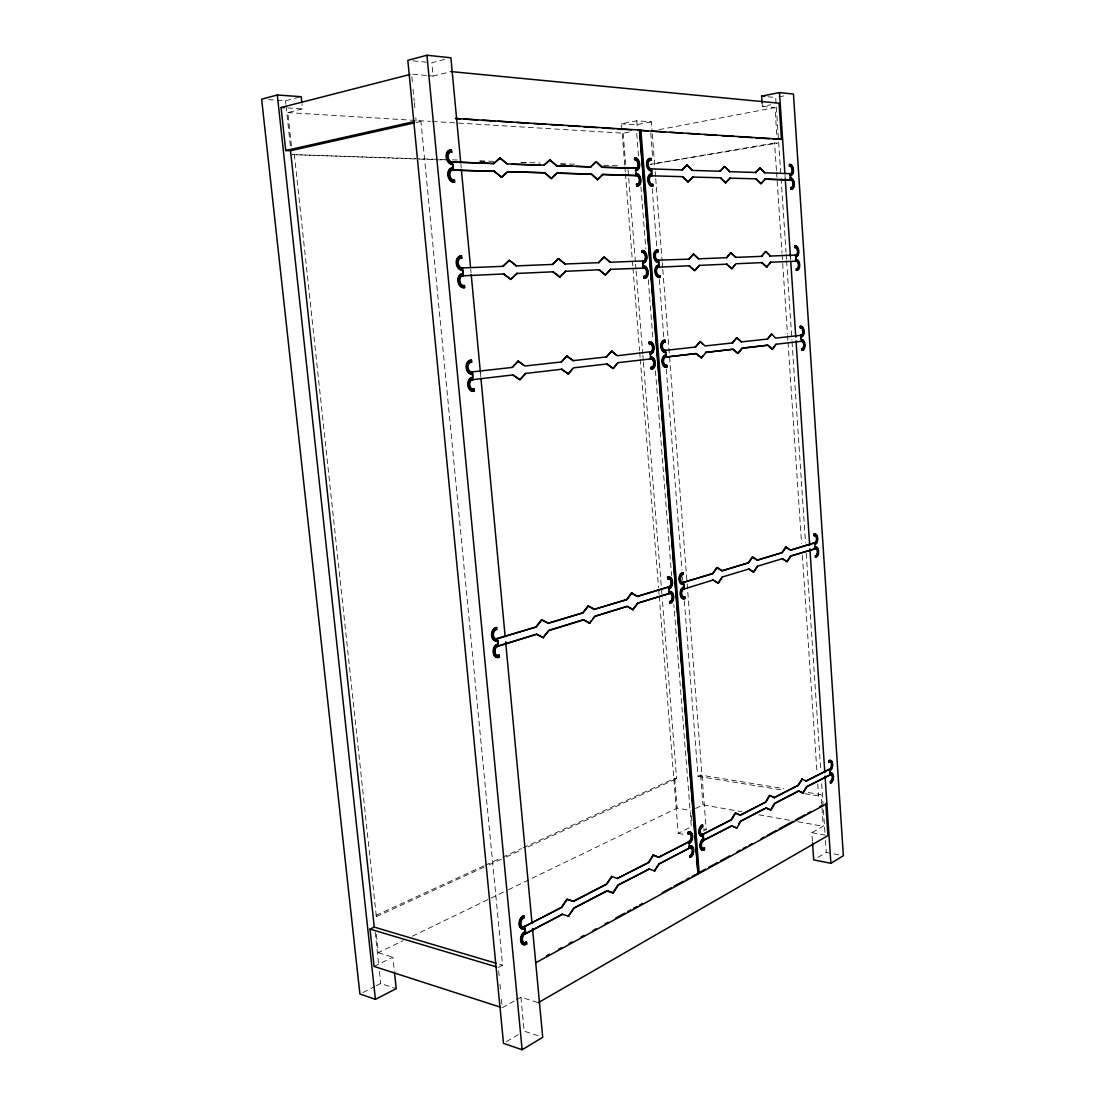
<?xml version="1.0" encoding="UTF-8"?>
<svg xmlns="http://www.w3.org/2000/svg" width="1105" height="1105" viewBox="0 0 1105 1105"><rect width="100%" height="100%" fill="white"/><g stroke="black" fill="none" stroke-linecap="round" stroke-linejoin="round"><path stroke-width="0.75" stroke-dasharray="5 3.75" d="M506.463 1041.614L521.201 1032.885M817.893 857.425L826.278 852.466L840.256 855.146M502.264 1007.774L515.179 1000.467M516.615 999.652L520.925 997.221L538.315 1002.663M812.424 841.195L811.844 832.687L823.225 826.25L821.098 794.633L805.821 792.147M498.355 967.428L502.568 965.176L420.95 121.426L416.143 121.136L415.825 117.779M804.992 793.763L818.57 795.973L821.098 794.633M703.291 831.029L706.206 829.524L687.697 590.774M362.882 992.497L374.761 986.503M376.252 985.743L380.7 983.491L396.212 988.644M659.243 596.272L678.208 833.336L691.385 826.692L673.884 604.78M374.07 966.433L392.869 957.206L394.278 970.439M695.528 808.473L702.946 804.827L741.897 811.761M376.349 934.374L378.324 952.662L403.09 940.673M412.386 936.184L506.822 890.492M508.369 889.746L677.116 808.1L691.081 810.656M684.34 600.982L698.001 776.304L700.625 775.075L783.763 788.569M483.893 865.85L374.388 916.073L376.349 916.653L487.388 865.602M485.454 865.132L501.09 857.95M502.665 857.245L521.436 848.626M522.996 847.908L674.741 778.307L676.619 778.624L662.213 597.971M488.949 864.884L504.584 857.701M506.159 856.983L521.795 849.786M528.052 846.913L676.619 778.624M268.46 99.63L285.518 100.804L299.648 97.116M444.528 59.435L431.806 62.75L433.077 76.065L450.937 71.576M291.43 146.205L287.797 112.6L302.521 108.898L302.038 104.326M415.936 122.558L420.95 121.426M445.564 159.59L292.328 154.603L445.329 160.045M624.726 165.073L621.424 123.843L636.756 120.804L651.342 121.854L652.143 132.158M651.342 121.854L636.066 124.837L621.424 123.843M778.914 96.895L786.995 95.32M432.262 121.467L623.165 133.194L632.737 131.343M762.091 102.986L762.326 106.425L770.682 104.823M659.036 129.672L774.964 107.586L777.133 139.769M774.591 142.987L650.348 164.369L777.354 143.153L774.591 142.987L776.442 170.488M479.708 161.275L488.3 161.579M520.966 162.739L527.831 162.988M560.497 164.148L567.376 164.396M452.442 159.838L459.321 160.087M479.943 160.833L493.686 161.33M521.187 162.311L540.096 162.988M560.718 163.733L577.915 164.355M603.689 165.28L617.446 165.764M287.797 112.6L430.549 121.357M287.673 107.945L302.521 108.898M426.461 75.458L411.585 74.076L412.4 82.488M428.118 75.61L433.077 76.065M762.326 106.425L774.964 107.586M412.966 60.844L428.381 62.405M767.865 96.743L775.682 97.53L780.973 176.634M698.001 776.304L782.92 790.158M758.845 814.786L791.028 820.518M797.81 821.719L823.225 826.25M811.844 832.687L826.333 835.325M702.918 828.902L706.206 829.524M678.208 833.336L686.481 834.966M499.28 964.195L502.568 965.176M378.324 952.662L392.869 957.206M538.08 1035.772L524.157 1031.145L520.925 997.221M294.317 154.161L376.349 916.653M285.518 100.804L285.891 104.229M286.071 105.942L290.505 147.076M375.161 932.081L378.67 964.637M379.416 971.502L380.7 983.491M413.049 89.201L414.195 100.969M414.347 102.654L415.162 111.053M498.673 970.798L499.17 975.839M499.985 984.237L500.634 990.964M501.449 999.362L502.112 1006.089M460.909 164.562L461.227 167.988M470.716 269.275L471.048 272.7M480.371 372.261L480.855 377.413M636.756 120.804L637.392 128.829M691.481 815.78L692.02 822.603M636.742 133.443L638.635 157.532M640.941 186.773L645.817 248.694M648.262 279.662L653.014 339.87M655.445 370.838L671.591 575.539M628.027 169.576L635.444 262.479M635.582 264.206L635.997 269.371M636.135 271.084L642.723 353.669M642.861 355.382L643.262 360.548M643.4 362.274L662.075 596.258M623.165 133.194L625.817 166.468M674.741 778.307L677.116 808.1M624.864 166.786L625.278 171.938M625.416 173.665L632.834 266.429M632.972 268.142L639.574 350.603M639.712 352.315L640.127 357.481M640.265 359.194L658.552 587.68M658.691 589.393L659.105 594.545M652.282 133.871L655.072 169.949M655.21 171.662L655.61 176.814M655.735 178.54L662.13 260.987M662.268 262.7L662.668 267.852M662.793 269.565L687.034 582.183M687.172 583.896L687.559 589.062M650.776 132.931L652.572 156.178M700.625 775.075L702.946 804.827M652.212 188.444L656.895 248.597M659.312 279.537L663.856 337.978M666.274 368.918L681.937 570.042M682.476 576.907L682.738 580.346M781.097 178.361L786.056 252.299M786.166 254.026L786.511 259.178M786.622 260.904L791.926 340.009M792.036 341.721L805.531 542.928M806.222 553.246L820.739 769.923M821.664 783.68L825.007 833.557M825.463 840.435L826.278 852.466M776.553 172.2L781.995 252.962M782.105 254.689L787.437 333.724M787.547 335.45L787.893 340.602M788.017 342.315L801.553 543.37M802.368 555.401L816.954 771.925M817.769 783.942L818.57 795.973M785.006 175.446L785.241 178.886M790.407 256.332L790.641 259.772"/><path stroke-width="1.5" d="M653.262 350.727L652.682 352.081A6.008 3.716 86.5 0 1 649.878 353.835L650.348 353.807A6.008 3.716 86.5 0 0 653.152 352.053L653.732 350.699A6.008 3.716 86.5 0 0 653.221 344.263A6.008 3.716 86.5 0 0 649.409 341.928L649.063 343.655A4.323 2.68 86.5 0 1 652.337 346.335A4.323 2.68 86.5 0 1 651.246 351.694L617.294 355.727L611.521 351.086L606.369 356.943L612.004 351.059M638.814 167.559L638.22 168.858A6.216 3.771 81.6 0 1 635.334 170.225L635.817 170.142A6.229 3.757 81.6 0 0 638.704 168.775L639.298 167.477A6.229 3.757 81.6 0 0 638.773 160.833A6.229 3.757 81.6 0 0 634.85 157.891L634.505 159.728A4.475 2.707 81.6 0 1 637.861 162.932A4.475 2.707 81.6 0 1 636.742 168.25L601.852 167.311L595.913 161.717L590.609 166.924L575.816 166.413M803.183 793.155L798.874 791L774.867 803.515L770.958 810.089L765.931 807.852L770.503 810.006L774.412 803.446L798.432 790.918L803.183 793.155L806.747 786.912L831.319 774.329A3.674 1.906 -83.3 0 1 832.7 778.003A3.674 1.906 -83.3 0 1 830.656 781.594L830.753 782.975L830.214 781.525A3.674 1.906 -83.3 0 0 832.258 777.934A3.674 1.906 -83.3 0 0 830.877 774.26L829.758 774.605M802.741 793.086L806.305 786.843L830.836 774.343M773.997 797.63L798.031 785.227L802.216 778.956L798.487 785.296L774.453 797.7L769.453 795.434L765.516 802.009L740.019 815.145L735.198 812.962L731.027 819.8L702.214 834.662L731.482 819.882L735.668 813.045L740.488 815.228L765.958 802.078L769.909 795.503L774.453 797.7M738.817 823.86L740.474 821.126L764.439 808.639M736.786 828.046L731.938 825.905L702.697 840.822L731.482 825.808L736.786 828.046L740.93 821.208L766.387 807.935M658.994 863.627L654.436 870.975L659.464 863.723L690.252 847.632L659.464 863.723M653.594 855.09L648.815 862.563L617.294 878.475L648.345 862.466L653.124 854.994L658.939 857.342L690.432 840.836A4.199 2.431 -80.5 0 0 691.454 835.339A4.199 2.431 -80.5 0 0 688.415 834.026L687.835 832.383A5.829 3.37 -80.5 0 1 690.653 832.314M612.819 892.84L617.861 885.05L649.353 868.986L618.33 885.146L613.289 892.951L606.88 890.768L573.73 908.048L568.343 916.197L574.199 908.158L607.349 890.879L613.289 892.951M815.766 548.412L790.904 556.091L787.23 561.741L782.312 558.564L786.774 561.713L790.462 556.077L816.346 548.508A3.716 2.003 -87.9 0 1 817.755 552.583A3.716 2.003 -87.9 0 1 815.656 555.829L815.752 557.265L815.214 555.815A3.716 2.017 -87.9 0 0 817.313 552.555A3.716 2.017 -87.9 0 0 815.891 548.494L814.73 548.619M573.122 901.266L606.3 884.152L611.866 876.458L606.769 884.262L573.592 901.39L566.796 899.18L561.354 907.343L523.991 926.985M524.654 934.001L562.445 914.291L523.908 934.692A4.848 3.066 -75.4 0 0 522.61 941.018A4.848 3.066 -75.4 0 0 526.533 942.206L526.698 943.96A6.727 4.254 -75.4 0 1 522.099 943.435A6.727 4.254 -75.4 0 1 521.477 936.764L522.168 935.01A6.727 4.254 -75.4 0 1 525.538 931.708L524.723 928.076A6.727 4.282 -75.7 0 1 521.077 928.407L520.124 927.496A6.727 4.282 -75.7 0 1 519.488 920.81A6.727 4.282 -75.7 0 1 523.563 915.783L524.212 917.675A4.834 3.08 -75.7 0 0 520.869 922.634A4.834 3.08 -75.7 0 0 523.19 927.109L561.823 907.454L567.279 899.29L573.592 901.39M786.208 546.961L782.354 552.652L757.45 560.18L752.754 556.934L748.665 562.832L722.242 570.815L717.228 567.528L712.891 573.647L682.503 582.653L712.435 573.619L716.772 567.5L721.772 570.802L748.209 562.818L752.298 556.92L756.994 560.152L781.898 552.638L785.752 546.934L790.503 550.193L815.932 542.279A3.716 2.017 -88.2 0 0 816.761 537.513A3.716 2.017 -88.2 0 0 814.33 535.649L814.233 534.198A5.166 2.804 -88.2 0 1 817.092 535.704A5.166 2.804 -88.2 0 1 817.451 541.174L817.009 542.431A5.166 2.804 -88.2 0 1 814.896 544.309L814.454 544.282M757.436 566.216L753.845 572.141L748.651 568.923L753.375 572.114L757.436 566.216L782.768 558.591M722.242 577.031L718.402 583.178L712.905 579.904L717.946 583.164L722.242 577.031L749.107 568.937M592.971 618.565L594.725 616.259L627.046 606.327L632.834 609.684L637.571 603.109L670.169 593.261M632.834 609.684L638.055 603.137L670.058 593.247M496.684 639.008L535.759 627.005L541.45 619.781L548.052 623.303L582.667 612.833L587.984 605.913L594.145 609.38L626.48 599.601L631.452 592.943L637.488 596.451L670.252 586.299A4.213 2.583 -86.8 0 0 671.315 580.871A4.213 2.583 -86.8 0 0 668.166 578.854L667.558 577.197A5.857 3.591 -86.8 0 1 669.575 577.1M594.145 609.38L626.963 599.642L631.922 592.984M775.972 344.249L772.63 349.277L768.016 345.174L742.339 348.172L738.168 353.434L733.278 349.235L705.515 352.44L732.808 349.263L737.698 353.462L741.883 348.199L767.561 345.216L772.174 349.304L775.972 344.249L802.133 341.224M499.598 645.513L536.408 634.187L543.066 637.654L548.688 630.416L583.274 619.781L589.476 623.192L591.23 620.886M589.476 623.192L595.208 616.3L627.516 606.355L633.303 609.725M548.052 623.303L583.15 612.874L588.454 605.941L594.614 609.408M543.066 637.654L549.171 630.458L583.758 619.822L589.946 623.234M741.427 341.915L737.035 337.647L732.353 342.923L736.565 337.674L741.427 341.915L767.602 339.028L771.58 333.945L775.544 338.13L801.733 335.243M493.189 636.508A4.807 3.343 -84 0 0 495.372 638.911L536.243 627.06L541.933 619.822L548.536 623.344M766.525 267.106L770.82 262.23L766.525 267.106L761.856 262.645L766.981 267.051M701.551 357.854L696.343 353.545L664.934 357.177L695.874 353.572L701.551 357.854L705.985 352.412M701.081 357.882L702.849 355.713M700.335 341.569L695.377 347.039L700.335 341.569L705.031 345.962L732.808 342.895M765.447 251.567L761.428 256.401L765.903 251.512L770.392 256.015L765.903 251.512M617.875 362.702L613.441 368.504L606.949 363.959L612.957 368.531L617.875 362.702L651.632 358.793L650.279 358.918M762.312 262.589L735.861 263.777L732.09 268.736L726.676 264.192L731.634 268.777L734.797 265.034M765.143 179.093L761.248 183.679L756.069 178.9L760.793 183.748L765.143 179.093L790.766 179.839M726.676 257.7L730.944 252.714L735.875 257.355L730.488 252.769L726.676 257.7L698.553 258.819L693.305 254.053L688.76 259.205L693.774 253.998L698.553 258.819M695.017 270.518L699.506 265.352L694.548 270.573L689.271 265.835L694.548 270.573M760.171 167.919L755.627 172.573L760.171 167.919L764.701 172.794L791.056 173.72M568.453 373.932L561.52 369.25L568.453 373.932L573.426 367.868L607.432 363.918M567.97 373.96L572.335 369.084M605.72 274.827L610.706 269.289L605.236 274.883L599.145 269.813L605.236 274.883M518.535 361.059L512.14 367.426L518.052 361.1L524.916 366.004L561.381 361.97L566.893 355.879L573.288 360.644L567.694 356.874M725.474 182.878L730.212 178.071L725.474 182.878L720.446 177.877L725.93 182.808M724.3 166.634L719.977 171.344L724.77 166.551L729.756 171.593L724.77 166.551M525.593 373.435L520.22 379.747L512.817 374.927L519.737 379.775L525.593 373.435L562.003 369.222M687.904 181.952L692.932 176.993L687.904 181.952L682.559 176.772L688.387 181.869M603.772 257.161L598.551 262.7L604.255 257.092L610.112 262.216L604.255 257.092M686.661 165.184L682.061 170.046L687.13 165.101L692.434 170.308L687.13 165.101M559.6 277.079L565.622 271.264L559.6 277.079L553.066 271.844L560.097 277.024M452.373 170.06L494.294 171.372L501.435 177.353L507.457 171.745L544.475 172.822L551.105 178.582L556.713 173.167L591.216 174.162L597.391 179.728L602.929 174.424L636.231 175.391M597.391 179.728L602.929 174.424M558.025 258.736L552.431 264.482L558.508 258.667L565 263.957L558.508 258.667M830.477 768.804L805.904 781.166L830.932 768.334A3.674 1.92 -83.6 0 0 831.747 763.514A3.674 1.92 -83.6 0 0 829.372 762.188L829.289 760.806A5.111 2.666 -83.6 0 1 832.051 761.69A5.111 2.666 -83.6 0 1 832.397 766.953L831.982 768.251A5.111 2.666 -83.6 0 1 829.924 770.517L830.117 773.293A5.111 2.652 -83.3 0 1 832.314 773.348L832.88 774.135A5.111 2.652 -83.3 0 1 833.225 779.384A5.111 2.652 -83.3 0 1 830.753 782.975M510.662 279.427L517.085 273.391L510.662 279.427L503.645 274.026L511.145 279.372M508.949 260.421L502.941 266.388L509.433 260.366L516.408 265.822L509.433 260.366M590.609 166.924L596.396 161.634L602.322 167.228L637.212 168.167A4.475 2.707 81.6 0 0 638.331 162.849A4.475 2.707 81.6 0 0 634.988 159.645L634.85 157.891M703.25 840.822L702.587 841.458A4.144 2.362 -80.6 0 0 701.578 846.9A4.144 2.362 -80.6 0 0 704.548 848.184L704.203 849.621A5.76 3.287 -80.6 0 1 700.736 848.889A5.76 3.287 -80.6 0 1 700.28 843.032L700.805 841.54A5.76 3.287 -80.6 0 1 703.374 838.861L703.125 835.781A5.76 3.301 -80.9 0 1 700.363 835.863L699.645 835.007A5.76 3.301 -80.9 0 1 699.189 829.151A5.76 3.301 -80.9 0 1 702.283 824.993L702.877 826.623A4.144 2.376 -80.9 0 0 700.321 830.767A4.144 2.376 -80.9 0 0 702.062 834.8L702.766 834.745M551.105 178.582L557.21 173.084L591.7 174.079L597.874 179.645M549.986 159.838L543.826 165.322L549.986 159.838L556.575 165.653L591.092 166.841M501.435 177.353L507.941 171.662L544.958 172.725L551.588 178.499M451.613 162.048L493.59 163.595L500.178 157.918L507.25 163.954L544.309 165.239M493.59 163.595L500.178 157.918M684.313 588.868L682.89 589.573A4.158 2.514 -86.6 0 0 681.854 594.96A4.158 2.514 -86.6 0 0 684.934 596.907L684.589 598.482A5.787 3.508 -86.6 0 1 680.984 596.976A5.787 3.508 -86.6 0 1 680.5 590.857L681.053 589.435A5.787 3.508 -86.6 0 1 683.719 587.238L683.926 584.048A5.787 3.508 -87 0 1 681.053 583.523L680.321 582.501A5.787 3.508 -87 0 1 679.837 576.368A5.787 3.508 -87 0 1 683.056 572.763L682.586 572.749A5.787 3.508 -87 0 0 679.368 576.34A5.787 3.508 -87 0 0 679.851 582.473L680.597 583.495A5.787 3.508 -87 0 0 683.456 584.02L683.926 584.048M497.512 646.301L496.601 646.936A4.807 3.329 -83.4 0 0 495.247 653.179A4.807 3.329 -83.4 0 0 499.35 655.265L499.046 657.047A6.685 4.627 -83.4 0 1 494.239 655.514A6.685 4.627 -83.4 0 1 493.576 648.497L494.308 646.839A6.685 4.627 -83.4 0 1 497.83 644.16L497.968 640.527A6.685 4.655 -84 0 1 494.142 640.071L493.148 638.939A6.685 4.655 -84 0 1 492.485 631.908A6.685 4.655 -84 0 1 496.739 627.599L496.255 627.557A6.685 4.655 -84 0 0 492.001 631.853A6.685 4.655 -84 0 0 492.664 638.883L493.659 640.03A6.685 4.655 -84 0 0 497.471 640.472L497.968 640.527M460.744 162.836L450.895 57.792L426.944 55.25L407.828 60.319L503.507 1043.355L522.126 1049.75L542.721 1037.319L532.513 928.435M812.534 842.894L813.694 859.911L830.877 863.281L843.364 855.74L793.459 94.049L779.481 92.571L761.621 96.107L762.091 102.986M689.064 847.949L690.957 847.563A4.199 2.417 -80.2 0 1 692.738 851.596A4.199 2.417 -80.2 0 1 690.142 855.823L690.266 857.37L689.686 855.726A4.199 2.417 -80.2 0 0 692.269 851.499A4.199 2.417 -80.2 0 0 690.501 847.466M538.315 1002.663L827.935 835.615L825.794 803.432M703.015 834.247L701.606 834.703A4.144 2.376 -80.9 0 1 699.866 830.684A4.144 2.376 -80.9 0 1 702.407 826.54L702.283 824.993M524.557 926.322L522.706 926.971A4.834 3.08 -75.7 0 1 521.132 926.059M665.514 357.095L664.796 357.495A4.268 2.611 87 0 0 663.732 362.799A4.268 2.611 87 0 0 666.923 365.41L666.577 367.109A5.926 3.633 87 0 1 662.834 364.857A5.926 3.633 87 0 1 662.351 358.49L662.917 357.15A5.926 3.633 87 0 1 665.666 355.396L665.873 352.025A5.939 3.633 86.6 0 1 662.903 350.934L662.13 349.733A5.939 3.633 86.6 0 1 661.633 343.351A5.939 3.633 86.6 0 1 664.961 340.285L665.1 341.97A4.282 2.611 86.6 0 0 662.365 345.243A4.282 2.611 86.6 0 0 664.243 350.244L664.989 350.478M546.547 955.866L549.558 954.223M558.564 949.306L561.575 947.662M569.089 943.56L572.086 941.916M581.106 936.999L584.103 935.355M593.123 930.438L596.134 928.794M605.139 923.877L608.151 922.233M615.651 918.145L624.67 913.213M627.681 911.584L630.679 909.94M633.69 908.296L636.687 906.653M639.698 905.023L642.696 903.379M662.226 892.716L671.246 887.798M674.243 886.155L683.263 881.238M686.26 879.594L689.271 877.95M692.269 876.32L695.28 874.677M705.57 869.055L696.785 873.848L697.946 874.11L639.477 130.045L455.329 118.484L460.467 118.815M708.581 867.411L717.601 862.494M720.598 860.85L729.618 855.933M737.132 851.831L740.129 850.187M743.14 848.543L746.151 846.913M749.149 845.27L752.16 843.626M761.179 838.709L764.177 837.065M767.188 835.421L776.207 830.504M779.205 828.861L792.727 821.485M795.738 819.841L804.758 814.91M807.755 813.28L810.766 811.636M819.786 806.719L822.783 805.075M535.732 962.773L697.946 874.11M772.92 138.954L782.602 139.299L639.712 130.362L698.056 873.157L699.216 873.406L826.899 803.611M795.904 255.131L796.47 254.813A3.868 2.086 85.5 0 0 797.34 250.131A3.868 2.086 85.5 0 0 794.785 247.534L795.144 245.959A5.359 2.901 85.5 0 1 798.128 248.293A5.359 2.901 85.5 0 1 798.501 254.04L798.045 255.214A5.359 2.901 85.5 0 1 795.849 256.567L795.586 259.647A5.345 2.901 85.8 0 1 797.962 260.821L798.57 261.954A5.345 2.901 85.8 0 1 798.943 267.686A5.345 2.901 85.8 0 1 796.291 270.242L796.194 268.722A3.854 2.086 85.8 0 0 798.376 265.946A3.854 2.086 85.8 0 0 796.898 261.36L796.291 261.098M653.124 854.994L658.47 857.245L689.851 841.402M301.872 102.806L301.223 96.715L277.314 95.002L261.636 99.16L359.899 993.989L375.41 999.321L396.212 988.644L394.444 972.096M472.318 379.623L471.365 380.106A4.931 3.495 86.1 0 0 469.97 386.267A4.931 3.495 86.1 0 0 474.238 389.195L473.935 391.156A6.837 4.848 86.1 0 1 468.934 388.642A6.837 4.848 86.1 0 1 468.23 381.294L468.99 379.733A6.837 4.848 86.1 0 1 472.65 377.661L472.774 373.766A6.865 4.848 85.4 0 1 468.81 372.565L467.774 371.197A6.865 4.848 85.4 0 1 467.07 363.835A6.865 4.848 85.4 0 1 471.504 360.23L471.683 362.178A4.945 3.495 85.4 0 0 468.05 366.017A4.945 3.495 85.4 0 0 470.578 371.75L471.6 371.998M658.497 267.106L657.793 267.465A4.337 2.638 84.5 0 0 656.702 272.755A4.337 2.638 84.5 0 0 659.934 275.615L659.588 277.355A6.022 3.66 84.5 0 1 655.804 274.814A6.022 3.66 84.5 0 1 655.306 268.349L655.873 267.037A6.022 3.66 84.5 0 1 658.663 265.476L658.87 262.023A6.036 3.66 84.1 0 1 655.859 260.697L655.085 259.44A6.036 3.66 84.1 0 1 654.574 252.948A6.036 3.66 84.1 0 1 657.945 250.103L658.083 251.816A4.337 2.638 84.1 0 0 655.306 254.924A4.337 2.638 84.1 0 0 657.213 260.103L657.986 260.393M643.317 261.042L644.049 260.683A4.392 2.693 84 0 0 645.154 255.352A4.392 2.693 84 0 0 641.839 252.41L642.185 250.628A6.105 3.743 84 0 1 646.052 253.252A6.105 3.743 84 0 1 646.577 259.799L645.983 261.125A6.105 3.743 84 0 1 643.138 262.686L642.93 266.181A6.091 3.743 84.4 0 1 646.011 267.507L646.798 268.777A6.091 3.743 84.4 0 1 647.641 271.996M524.295 933.766L525.22 933.324M790.517 173.83L791.083 173.554A3.923 2.1 83.8 0 0 791.967 168.885A3.923 2.1 83.8 0 0 789.384 166.082L789.744 164.465A5.456 2.914 83.8 0 1 792.768 167.048A5.456 2.914 83.8 0 1 793.155 172.877L792.686 174.01A5.456 2.914 83.8 0 1 790.462 175.225L790.199 178.375A5.428 2.914 84.1 0 1 792.603 179.728L793.224 180.902A5.428 2.914 84.1 0 1 793.597 186.717A5.428 2.914 84.1 0 1 790.918 189.107L790.807 187.574A3.909 2.1 84.1 0 0 793.031 184.922A3.909 2.1 84.1 0 0 791.525 180.184L764.674 179.162M500.648 1007.249L374.07 966.433L370.023 929.098L374.264 927.123L495.993 963.229M703.484 840.394L702.131 841.375A4.144 2.376 -80.6 0 0 700.943 844.565M688.567 841.706L689.962 840.739A4.199 2.431 -80.5 0 0 690.984 835.256A4.199 2.431 -80.5 0 0 687.959 833.93M651.384 175.736L650.665 176.04A4.406 2.652 82.2 0 0 649.56 181.303A4.406 2.652 82.2 0 0 652.834 184.425L652.503 186.234A6.119 3.674 82.2 0 1 648.663 183.389A6.119 3.674 82.2 0 1 648.152 176.828L648.732 175.529A6.119 3.674 82.2 0 1 651.563 174.162L651.77 170.626A6.147 3.674 81.8 0 1 648.704 169.079L647.917 167.739A6.147 3.674 81.8 0 1 647.406 161.164A6.147 3.674 81.8 0 1 650.817 158.526L650.956 160.266A4.42 2.652 81.8 0 0 648.152 163.209A4.42 2.652 81.8 0 0 650.085 168.568L650.859 168.927M668.857 593.482L670.804 593.33A4.213 2.583 -86.4 0 1 672.655 597.86A4.213 2.583 -86.4 0 1 669.962 601.645L670.086 603.275L669.492 601.617A4.213 2.583 -86.4 0 0 672.185 597.833A4.213 2.583 -86.4 0 0 670.334 593.302M682.614 582.667L683.332 582.404M452.511 170.004L451.047 170.446A5.138 3.522 78.3 0 0 450.232 171.192M496.338 638.966L497.305 638.635M497.996 645.997L497.388 646.384M713.374 579.932L682.42 589.545A4.158 2.528 -86.6 0 0 681.785 595.913M543.549 637.696L536.892 634.242L496.117 646.881A4.807 3.329 -83.4 0 0 494.764 653.138A4.807 3.329 -83.4 0 0 498.866 655.21L499.35 655.265M631.452 592.943L637.019 596.424L669.658 586.755M414.251 122.931L290.518 150.708L285.725 150.529L281.071 107.517L409.927 74.505M683.843 588.841L683.484 589.131M285.725 150.529L414.472 121.509M451.765 162.103L450.716 161.689A5.152 3.522 77.7 0 1 448.091 155.46A5.152 3.522 77.7 0 1 451.848 152.076L451.172 150.169A7.169 4.903 77.7 0 0 446.6 153.181A7.169 4.903 77.7 0 0 447.318 160.805L448.395 162.366A7.169 4.903 77.7 0 0 452.498 164.189L453.368 168.084A7.141 4.903 78.3 0 0 449.583 169.659L448.81 171.151A7.141 4.903 78.3 0 0 449.528 178.761A7.141 4.903 78.3 0 0 454.68 182.063L454.5 180.074A5.138 3.522 78.3 0 1 450.08 176.441A5.138 3.522 78.3 0 1 451.531 170.35M451.848 152.076L451.365 152.172A5.152 3.522 77.7 0 0 447.926 154.23M639.477 130.045L638.289 130.266L648.248 130.915M454.68 182.063L454.196 182.159A7.127 4.903 78.3 0 1 449.031 178.844A7.127 4.903 78.3 0 1 448.312 171.247L449.086 169.756A7.127 4.903 78.3 0 1 452.87 168.181L453.368 168.084M507.25 163.954L499.681 158.015M494.294 171.372L501.919 177.27M449.638 172.283A5.138 3.522 78.3 0 0 450.163 177.877A5.138 3.522 78.3 0 0 454.003 180.17L454.5 180.074M801.001 341.335L802.202 341.431A3.798 2.072 87.5 0 1 803.667 345.865A3.798 2.072 87.5 0 1 801.498 348.793L802.05 350.257A5.276 2.873 87.5 0 0 804.675 347.523A5.276 2.873 87.5 0 0 804.302 341.873L803.694 340.796A5.276 2.873 87.5 0 0 801.36 339.801L800.711 336.845A5.29 2.887 87.2 0 0 802.879 335.34L803.335 334.152A5.29 2.887 87.2 0 0 803.584 332.757M801.457 341.293L802.644 341.404A3.798 2.072 87.5 0 1 804.109 345.837A3.798 2.072 87.5 0 1 801.954 348.766L802.05 350.257M549.503 159.935L556.575 165.653M651.77 170.626L651.287 170.709A6.147 3.674 81.8 0 1 648.234 169.162L647.447 167.822A6.147 3.674 81.8 0 1 646.922 161.247A6.147 3.674 81.8 0 1 650.348 158.623L650.817 158.526M647.917 162.131A4.42 2.652 81.8 0 1 650.486 160.349L650.956 160.266M650.748 168.872L682.531 169.963M665.749 350.354L663.76 350.271M602.446 174.507L637.336 175.792A4.461 2.707 81.9 0 1 639.298 181.192A4.461 2.707 81.9 0 1 636.439 184.19L637.06 185.861A6.202 3.757 82 0 0 640.527 183.154A6.202 3.757 82 0 0 640.002 176.538L639.201 175.198A6.202 3.757 82 0 0 636.093 173.637L635.61 173.72A6.202 3.757 81.9 0 1 638.731 175.281L639.533 176.62A6.202 3.757 81.9 0 1 640.361 181.662M636.646 175.488L637.82 175.709A4.461 2.707 82 0 1 639.781 181.11A4.461 2.707 82 0 1 636.922 184.121L636.439 184.19M651.287 175.778L683.028 176.703M648.87 180.115A4.406 2.652 82.2 0 0 652.364 184.507L652.834 184.425M472.595 371.832L470.095 371.777A4.931 3.495 85.4 0 1 467.829 368.89M789.384 166.082L789.84 166.012A3.923 2.1 83.8 0 1 792.423 168.816A3.923 2.1 83.8 0 1 791.539 173.485L789.895 173.761M764.701 172.794L759.701 167.988M790.199 178.375L790.655 178.306A5.428 2.914 84.1 0 1 793.058 179.659L793.68 180.833A5.428 2.914 84.1 0 1 794.053 186.648A5.428 2.914 84.1 0 1 791.373 189.038L790.918 189.107M790.807 187.574L791.263 187.505A3.909 2.1 84.1 0 0 793.487 184.853A3.909 2.1 84.1 0 0 791.981 180.115L790.31 179.908M460.73 267.645A5.042 3.522 81.3 0 1 458.161 261.678A5.042 3.522 81.3 0 1 461.862 258.045L461.186 256.153A6.989 4.89 81.3 0 0 456.683 259.454A6.989 4.89 81.3 0 0 457.387 266.954L458.437 268.418A6.989 4.89 81.3 0 0 462.484 269.924L463.34 273.791A6.975 4.89 82 0 0 459.625 275.615L458.851 277.148A6.975 4.89 82 0 0 459.556 284.62A6.975 4.89 82 0 0 464.639 287.521L464.459 285.56A5.014 3.522 82 0 1 460.108 282.286A5.014 3.522 82 0 1 461.545 276.153M461.862 258.045L461.365 258.114A5.028 3.522 81.3 0 0 459.376 258.501M461.13 268.004L462.788 267.893M464.639 287.521L464.155 287.576A6.962 4.89 82 0 1 459.072 284.676A6.962 4.89 82 0 1 458.368 277.203L459.127 275.67A6.962 4.89 82 0 1 462.857 273.847L463.34 273.791M658.87 262.023L658.4 262.078A6.036 3.66 84.1 0 1 655.389 260.752L654.602 259.495A6.036 3.66 84.1 0 1 654.105 253.017A6.036 3.66 84.1 0 1 657.475 250.158L657.945 250.103M641.839 252.41L642.323 252.341A4.392 2.693 84 0 1 645.624 255.283A4.392 2.693 84 0 1 644.519 260.628L643 260.96M462.36 275.808L504.129 273.971M689.23 259.15L656.743 260.158A4.337 2.638 84.1 0 1 654.837 254.979A4.337 2.638 84.1 0 1 657.599 251.871L658.083 251.816M643.897 260.932L609.629 262.272M657.876 260.352L658.746 260.324M459.666 278.129A5.014 3.522 82 0 0 460.177 283.64A5.014 3.522 82 0 0 463.962 285.615L464.459 285.56M794.785 247.534L795.241 247.479A3.868 2.086 85.5 0 1 797.796 250.075A3.868 2.086 85.5 0 1 796.926 254.772L795.282 255.089M513.314 374.899L472.18 379.692M642.93 266.181L643.414 266.125A6.091 3.743 84.4 0 1 646.48 267.451L647.268 268.722A6.091 3.743 84.4 0 1 647.792 275.228A6.091 3.743 84.4 0 1 644.367 278.156L643.745 276.499A4.379 2.693 84.4 0 0 646.563 273.308A4.379 2.693 84.4 0 0 644.629 268.114L643.856 267.824M643.745 276.499L644.229 276.443A4.379 2.693 84.4 0 0 647.047 273.253A4.379 2.693 84.4 0 0 645.113 268.059L610.222 269.358M658.4 267.161L689.741 265.78M796.429 255.034L769.923 256.07M795.586 259.647L796.042 259.606A5.345 2.901 85.8 0 1 798.418 260.78L799.026 261.899A5.345 2.901 85.8 0 1 799.398 267.631A5.345 2.901 85.8 0 1 796.746 270.186L796.291 270.242M512.623 367.385L471.448 371.971M572.804 360.672L606.838 356.915M695.846 346.998L664.892 350.437M659.934 275.615L659.588 277.355M795.683 261.167L797.354 261.305A3.854 2.086 85.8 0 1 798.832 265.891A3.854 2.086 85.8 0 1 796.65 268.681L796.746 270.186M643.069 267.907L644.326 267.769M800.462 326.348L800.559 327.84A3.812 2.072 87.2 0 1 803.086 330.243A3.812 2.072 87.2 0 1 802.216 334.953L800.6 335.354L801.774 334.981A3.812 2.072 87.2 0 0 802.631 330.271A3.812 2.072 87.2 0 0 800.103 327.881L800.462 326.348A5.29 2.887 87.2 0 1 803.418 328.447A5.29 2.887 87.2 0 1 803.791 334.111L803.335 335.312A5.29 2.887 87.2 0 1 801.153 336.818L800.711 336.845M665.873 352.025L665.403 352.053A5.939 3.633 86.6 0 1 662.434 350.962L661.66 349.76A5.939 3.633 86.6 0 1 661.163 343.379A5.939 3.633 86.6 0 1 664.492 340.326L664.961 340.285M771.58 333.945L767.602 339.028M662.558 343.144A4.282 2.611 86.6 0 1 664.616 341.998L665.1 341.97M649.063 343.655L649.547 343.627A4.323 2.68 86.5 0 1 652.806 346.307A4.323 2.68 86.5 0 1 651.715 351.666L649.74 352.15M471.504 360.23L471.02 360.271A6.865 4.848 85.4 0 0 466.586 363.863A6.865 4.848 85.4 0 0 467.277 371.225L468.313 372.606A6.865 4.848 85.4 0 0 472.291 373.794L472.774 373.766M471.683 362.178L471.2 362.205A4.931 3.495 85.4 0 0 467.871 364.705M566.893 355.879L561.381 361.97M473.327 379.568L470.882 380.134A4.917 3.495 86.1 0 0 469.473 386.294A4.917 3.495 86.1 0 0 473.755 389.222L474.238 389.195M651.826 359.015A4.31 2.68 86.9 0 1 653.732 364.028A4.31 2.68 86.9 0 1 650.942 367.385L651.549 369.042A5.995 3.716 86.9 0 0 654.934 365.907A5.995 3.716 86.9 0 0 654.422 359.484L653.649 358.282A5.995 3.716 86.9 0 0 650.624 357.191L650.141 357.233A5.995 3.716 86.9 0 1 653.179 358.31L653.953 359.512A5.995 3.716 86.9 0 1 654.505 361.004M663.262 362.841A4.268 2.611 87 0 0 666.453 365.437L666.923 365.41M650.942 367.385L651.425 367.357A4.31 2.68 86.9 0 0 654.201 364.001A4.31 2.68 86.9 0 0 652.295 358.987L651.052 358.793M516.601 273.46L553.55 271.789M565.138 271.319L599.628 269.758M699.037 265.407L727.145 264.136M770.365 262.286L796.373 261.139M462.291 267.949L503.438 266.319M515.924 265.891L552.914 264.413M564.517 264.012L599.034 262.645M735.405 257.396L761.884 256.346M635.748 175.46L637.019 175.364M651.632 168.899L649.602 168.651A4.42 2.652 81.8 0 1 647.875 165.819M463.534 275.753L461.047 276.222A5.014 3.522 82 0 0 460.246 277.01M462.014 275.808L463.036 275.808M659.271 267.12L657.309 267.521A4.323 2.638 84.5 0 0 656.094 272.189A4.323 2.638 84.5 0 0 658.691 275.739M494.791 171.275L452.014 170.101M692.462 177.062L720.916 177.794M729.756 178.14L756.524 178.83M494.073 163.512L450.218 161.786A5.152 3.522 77.7 0 1 447.884 158.498M691.965 170.391L720.446 171.275M729.286 171.662L756.096 172.504M511.822 164.231L540.456 165.211M556.077 165.736L572.528 166.303M815.462 542.666L790.503 550.193M814.799 542.859L815.476 542.265A3.716 2.017 -88.2 0 0 816.319 537.5A3.716 2.017 -88.2 0 0 813.874 535.635M815.752 557.265A5.166 2.79 -87.9 0 0 818.308 554.116A5.166 2.79 -87.9 0 0 817.949 548.66L817.369 547.721A5.166 2.79 -87.9 0 0 815.089 547.182L814.634 547.168A5.152 2.79 -87.9 0 1 816.913 547.707L817.493 548.646A5.152 2.79 -87.9 0 1 817.852 554.102A5.152 2.79 -87.9 0 1 815.31 557.252M683.083 582.694L681.882 582.584A4.171 2.528 -87 0 1 680.072 578.053A4.171 2.528 -87 0 1 682.71 574.351L683.056 572.763M667.558 577.197L668.028 577.224A5.857 3.591 -86.8 0 1 671.716 578.799A5.857 3.591 -86.8 0 1 672.199 584.973L671.647 586.41A5.857 3.591 -86.8 0 1 668.939 588.634L668.47 588.606A5.857 3.591 -86.8 0 0 671.177 586.382L671.73 584.946A5.857 3.591 -86.8 0 0 672.033 583.343M668.801 587.004L669.782 586.272A4.213 2.583 -86.8 0 0 670.846 580.843A4.213 2.583 -86.8 0 0 667.682 578.827M463.879 119.036L477.567 119.92M482.692 120.252L494.653 121.011M498.079 121.232L511.753 122.116M516.891 122.448L528.853 123.221M533.991 123.553L545.953 124.326M551.077 124.658L563.053 125.418M568.177 125.749L580.153 126.522M583.564 126.744L597.253 127.628M602.377 127.959L614.352 128.733M617.764 128.954L631.438 129.838M651.66 131.136L665.334 132.02M670.445 132.351L682.407 133.111M687.531 133.443L699.479 134.216M704.603 134.548L716.565 135.321M721.689 135.653L733.637 136.412M738.762 136.744L752.422 137.628M755.834 137.849L769.508 138.733M281.071 107.517L284.372 107.724M670.086 603.275A5.857 3.577 -86.4 0 0 673.359 599.587A5.857 3.577 -86.4 0 0 672.876 593.426L672.116 592.391A5.857 3.577 -86.4 0 0 669.188 591.893L668.718 591.866A5.857 3.577 -86.4 0 1 671.647 592.363L672.268 592.612M684.934 596.907L684.465 596.88A4.158 2.528 -86.6 0 1 682.338 596.645M652.171 175.806L650.182 176.123A4.406 2.652 82.2 0 0 649.132 177.712M496.739 627.599L496.435 629.394A4.807 3.343 -84 0 0 493.231 632.433M450.937 71.576L779.039 103.207L781.456 139.492M761.621 96.107L764.743 96.425M829.841 769.135L830.49 768.265A3.674 1.92 -83.6 0 0 831.292 763.458A3.674 1.92 -83.6 0 0 828.93 762.132M830.117 773.293L829.924 770.517M687.835 832.383L688.305 832.466A5.829 3.37 -80.5 0 1 691.841 833.253A5.829 3.37 -80.5 0 1 692.31 839.165L691.771 840.67A5.829 3.37 -80.5 0 1 689.161 843.377L689.41 846.485A5.829 3.356 -80.2 0 1 692.227 846.389L692.946 847.231A5.829 3.356 -80.2 0 1 693.415 853.129A5.829 3.356 -80.2 0 1 690.266 857.37M703.125 835.781L703.83 838.957A5.76 3.287 -80.6 0 0 701.274 841.637L700.736 843.129A5.76 3.287 -80.6 0 0 701.192 848.985A5.76 3.287 -80.6 0 0 704.672 849.717M689.161 843.377L688.691 843.281A5.829 3.37 -80.5 0 0 691.302 840.573L691.841 839.068A5.829 3.37 -80.5 0 0 692.131 837.452M700.929 845.739A4.144 2.376 -80.6 0 0 704.092 848.088L704.548 848.184M689.41 846.485L688.94 846.402A5.829 3.356 -80.2 0 1 691.758 846.292L692.476 847.148A5.829 3.356 -80.2 0 1 693.249 849.8M521.201 919.843A4.834 3.08 -75.7 0 1 523.729 917.551L524.212 917.675M526.698 943.96L526.215 943.822A6.727 4.254 -75.4 0 1 521.629 943.297A6.727 4.254 -75.4 0 1 520.994 936.639L521.684 934.871A6.727 4.254 -75.4 0 1 525.055 931.57L525.538 931.708M522.126 940.88A4.848 3.066 -75.4 0 0 526.049 942.068L526.533 942.206M370.023 929.098L496.711 966.944M561.975 914.167L568.813 916.321M461.766 267.976L460.246 267.714A5.028 3.522 81.3 0 1 457.94 264.62M611.397 876.348L617.778 878.586M648.884 868.875L654.906 871.085M801.76 778.887L806.346 781.235M518.052 361.1L523.549 365.023M785.752 546.934L788.97 549.365M611.521 351.086L616.134 354.802M699.866 341.611L702.449 343.779M290.518 150.708L374.264 927.123M277.314 95.002L375.41 999.321M426.944 55.25L522.126 1049.75M452.498 164.189L452.87 168.181M454.003 180.17L454.196 182.159M462.484 269.924L462.857 273.847M463.962 285.615L464.155 287.576M472.291 373.794L472.65 377.661M473.755 389.222L473.935 391.156M497.471 640.472L497.83 644.16M498.866 655.21L499.046 657.047M523.563 915.783L523.729 917.551M524.723 928.076L525.055 931.57M526.049 942.068L526.215 943.822M461.393 169.714L470.564 267.548M471.2 274.427L480.371 372.261M481.02 379.126L505.151 636.618M505.634 641.77L532.03 923.283M635.817 170.142L636.093 173.637M636.922 184.121L637.06 185.861M642.185 250.628L642.323 252.341M643.138 262.686L643.414 266.125M644.229 276.443L644.367 278.156M649.409 341.928L649.547 343.627M650.348 353.807L650.624 357.191M651.425 367.357L651.549 369.042M668.028 577.224L668.166 578.854M668.939 588.634L669.188 591.893M688.305 832.466L688.415 834.026M704.092 848.088L704.203 849.621M650.348 158.623L650.486 160.349M651.287 170.709L651.563 174.162M652.364 184.507L652.503 186.234M657.475 250.158L657.599 251.871M658.4 262.078L658.663 265.476M664.492 340.326L664.616 341.998M665.403 352.053L665.666 355.396M666.453 365.437L666.577 367.109M682.586 572.749L682.71 574.351M683.456 584.02L683.719 587.238M640.9 130.141L699.216 873.406M789.744 164.465L789.84 166.012M790.462 175.225L790.655 178.306M791.263 187.505L791.373 189.038M795.144 245.959L795.241 247.479M795.849 256.567L796.042 259.606M801.153 336.818L801.36 339.801M814.233 534.198L814.33 535.649M814.896 544.309L815.089 547.182M829.289 760.806L829.372 762.188M779.481 92.571L784.895 173.72M785.241 178.886L790.407 256.332M790.752 261.498L795.793 337.218M796.028 340.658L809.689 545.456M809.91 548.909L824.827 772.644M825.062 776.083L830.877 863.281M828.847 760.737A5.111 2.666 -83.6 0 1 832.203 764.038M832.189 765.461A5.111 2.666 -83.6 0 1 831.955 766.884L831.54 768.182A5.111 2.666 -83.6 0 1 829.482 770.447M829.675 773.224A5.111 2.652 -83.3 0 1 831.872 773.279L832.438 774.08A5.111 2.652 -83.3 0 1 832.783 779.329A5.111 2.652 -83.3 0 1 830.311 782.906M703.595 835.877A5.76 3.301 -80.9 0 1 700.832 835.946L700.114 835.104A5.76 3.301 -80.9 0 1 699.658 829.233A5.76 3.301 -80.9 0 1 702.752 825.09M522.168 936.943A4.848 3.066 -75.4 0 1 522.693 935.645M691.385 833.17A5.829 3.37 -80.5 0 1 691.896 834.372M692.946 853.032A5.829 3.356 -80.2 0 1 689.81 857.273M520.635 925.078A4.834 3.08 -75.7 0 1 520.676 921.128M525.207 928.2A6.727 4.282 -75.7 0 1 521.56 928.532L520.607 927.62A6.727 4.282 -75.7 0 1 519.972 920.948A6.727 4.282 -75.7 0 1 524.046 915.921M685.059 598.509A5.787 3.508 -86.6 0 1 681.454 597.004A5.787 3.508 -86.6 0 1 680.97 590.885L681.523 589.462A5.787 3.508 -86.6 0 1 684.188 587.266M813.777 534.185A5.166 2.804 -88.2 0 1 816.636 535.69A5.166 2.804 -88.2 0 1 817.009 541.16L816.567 542.403A5.166 2.804 -88.2 0 1 815.241 544.033M682.351 582.611A4.171 2.528 -87 0 1 680.542 578.081A4.171 2.528 -87 0 1 683.18 574.379M499.529 657.102A6.685 4.627 -83.4 0 1 494.722 655.569A6.685 4.627 -83.4 0 1 494.059 648.552L494.791 646.895A6.685 4.627 -83.4 0 1 498.314 644.215M670.5 577.735A5.857 3.591 -86.8 0 1 672.047 581.7M672.406 593.399A5.857 3.577 -86.4 0 1 673.207 596.299M673.18 597.943A5.857 3.577 -86.4 0 1 671.55 602.128M670.625 602.902A5.857 3.577 -86.4 0 1 669.616 603.233M495.855 638.952A4.807 3.343 -84 0 1 493.424 633.842A4.807 3.343 -84 0 1 496.918 629.449M663.055 361.625A4.268 2.611 87 0 1 663.304 359.222M663.732 358.241A4.268 2.611 87 0 1 664.326 357.523M667.047 367.081A5.926 3.633 87 0 1 663.318 364.83A5.926 3.633 87 0 1 662.82 358.462L663.387 357.108A5.926 3.633 87 0 1 666.135 355.368M800.006 326.376A5.29 2.887 87.2 0 1 803.597 331.265M801.719 339.76A5.276 2.873 87.5 0 1 803.252 340.837L803.846 341.901A5.276 2.873 87.5 0 1 804.219 347.55A5.276 2.873 87.5 0 1 801.595 350.285M663.069 349.705A4.282 2.611 86.6 0 1 662.489 348.835M662.075 347.743A4.282 2.611 86.6 0 1 662.116 344.125M474.418 391.129A6.837 4.848 86.1 0 1 469.418 388.615A6.837 4.848 86.1 0 1 468.727 381.266L469.473 379.706A6.837 4.848 86.1 0 1 473.147 377.634M648.939 341.956A6.008 3.716 86.5 0 1 653.566 349.139M654.782 362.647A5.995 3.716 86.9 0 1 651.08 369.07M641.701 250.683A6.105 3.743 84 0 1 645.582 253.321A6.105 3.743 84 0 1 646.094 259.855L645.513 261.181A6.105 3.743 84 0 1 642.668 262.741M647.627 273.709A6.091 3.743 84.4 0 1 643.884 278.211M457.981 260.393A5.028 3.522 81.3 0 1 458.561 259.288M462.967 269.855A6.989 4.89 81.3 0 1 458.934 268.349L457.884 266.885A6.989 4.89 81.3 0 1 457.166 259.399A6.989 4.89 81.3 0 1 461.669 256.084M660.058 277.3A6.022 3.66 84.5 0 1 656.273 274.758A6.022 3.66 84.5 0 1 655.776 268.294L656.356 266.982A6.022 3.66 84.5 0 1 659.146 265.421M794.688 246.014A5.359 2.901 85.5 0 1 797.672 248.349A5.359 2.901 85.5 0 1 798.059 254.095L797.589 255.255A5.359 2.901 85.5 0 1 795.393 256.622M652.972 186.151A6.133 3.674 82.2 0 1 649.132 183.306A6.133 3.674 82.2 0 1 648.621 176.745L649.215 175.446A6.133 3.674 82.2 0 1 652.033 174.079M789.288 164.548A5.442 2.914 83.8 0 1 792.313 167.117A5.442 2.914 83.8 0 1 792.699 172.946L792.23 174.079A5.442 2.914 83.8 0 1 790.006 175.294M634.367 157.974A6.216 3.771 81.6 0 1 636.508 158.581M637.488 159.576A6.216 3.771 81.6 0 1 638.856 162.532M640.057 183.237A6.202 3.757 81.9 0 1 639.464 184.535M638.635 185.46A6.202 3.757 81.9 0 1 636.577 185.944M452.981 164.093A7.169 4.903 77.7 0 1 448.879 162.269L447.815 160.708A7.169 4.903 77.7 0 1 447.083 153.084A7.169 4.903 77.7 0 1 451.669 150.073"/></g></svg>
